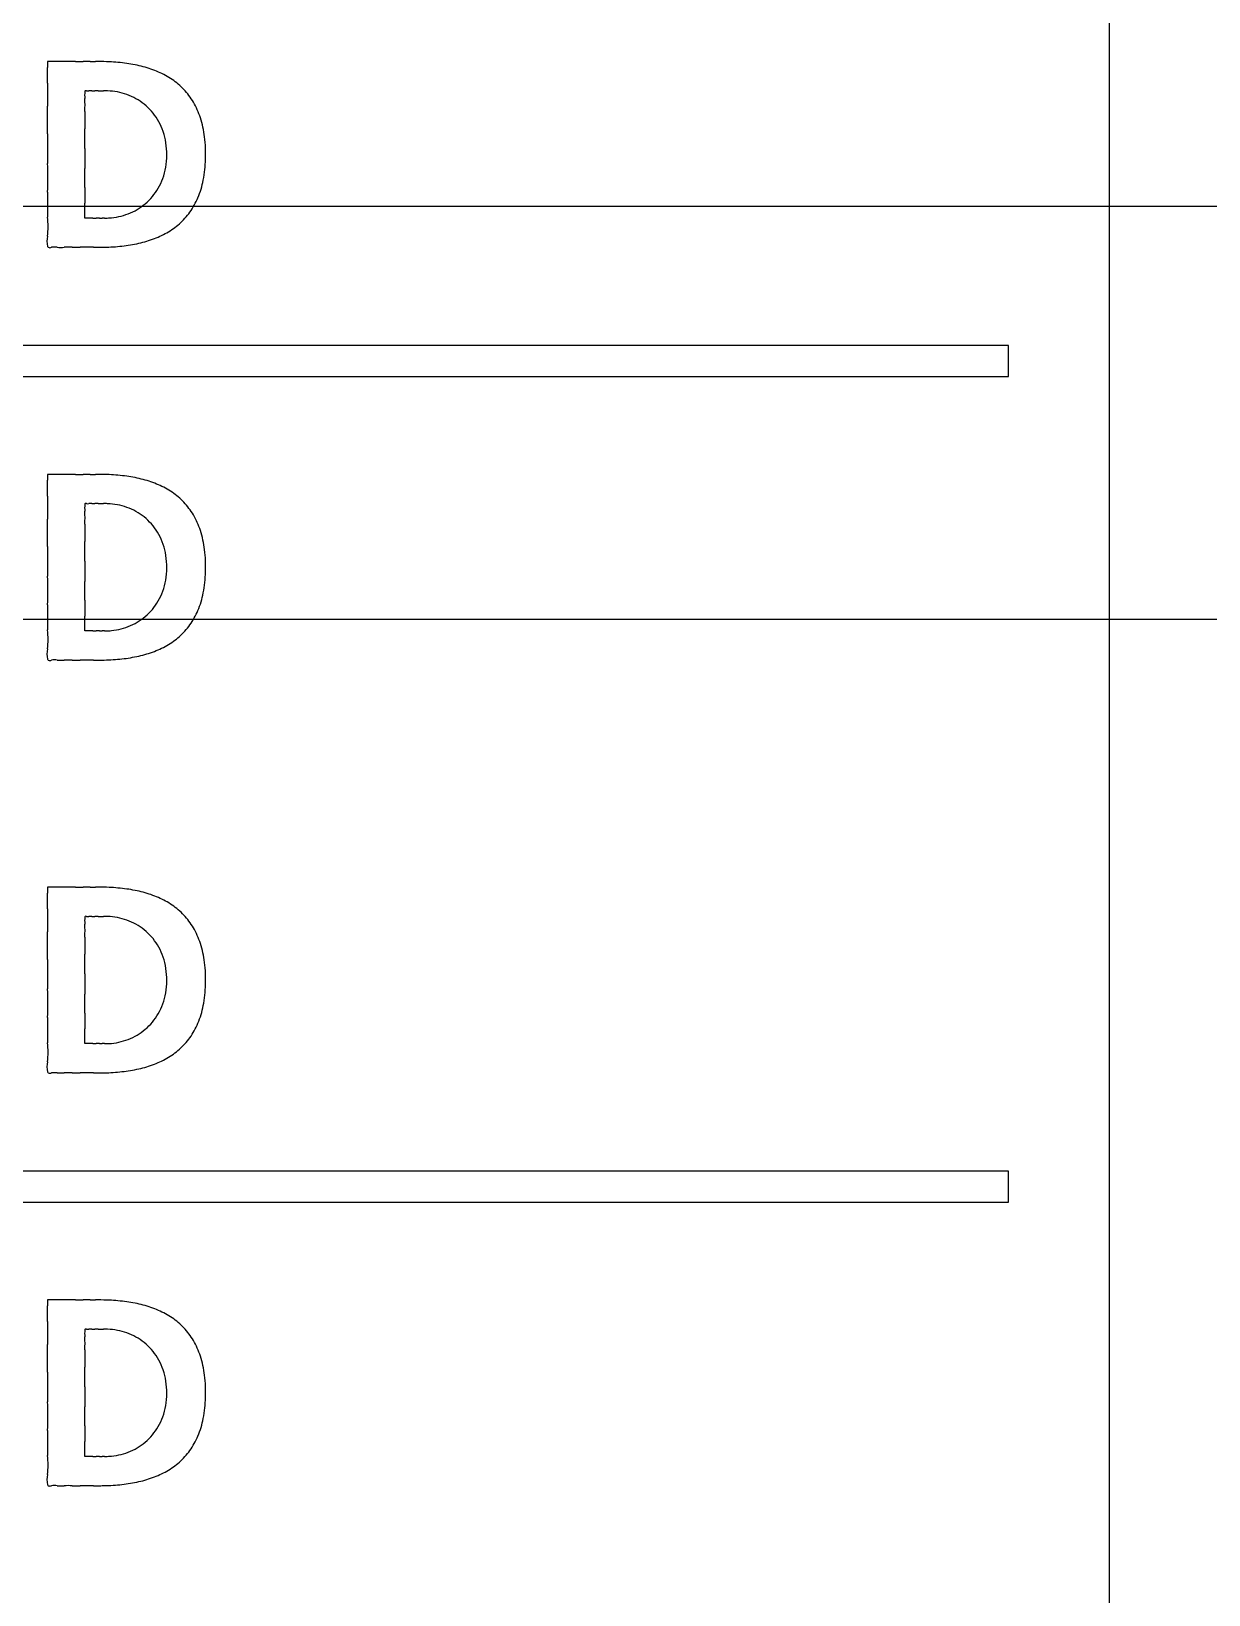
# Model space of a CAD drawing. Header units: millimetres. Extents: x -11 to 5160, y -11 to 2043.
# Drawn here: x 4002.945 to 4004.878, y 1244.849 to 1247.415 of the extents above; entities that cross this region are included whole.
import ezdxf

# ---------------------------------------------------------------- set-up
doc = ezdxf.new("R2010")
doc.units = ezdxf.units.MM

# ---------------------------------------------------------------- blocks, each defined once
blk = doc.blocks.new('*U151')
blk.add_line((1.389, 17.5), (435.049, 17.5))
for points in [[(435.049, -17.5), (1.389, -17.5), (1.389, 17.5), (435.049, 17.5)], [(435.049, -13.5), (1.389, -13.5), (1.389, 13.5), (435.049, 13.5)]]:
    blk.add_lwpolyline(points)
blk = doc.blocks.new('FX5U-32MT ES PLC')
at = {"color": 7, "linetype": 'Continuous'}
for p, q in [((64.45, 25.7), (64.45, -25.7)), ((54.15863, 18.90145), (54.15863, 18.84468)), ((54.428321, 18.90145), (54.15863, 18.90145)), ((54.51968, 17.38543), (54.51968, 17.52907)), ((54.597836, 17.38543), (54.51968, 17.38543)), ((63.47486, 16.14985), (33.47497, 16.14985)), ((63.47486, 15.84978), (63.47486, 16.14985)), ((33.47497, 15.84978), (63.47486, 15.84978)), ((54.15863, 14.90152), (54.15863, 14.84475)), ((54.428321, 14.90152), (54.15863, 14.90152)), ((54.51968, 13.3855), (54.51968, 13.52914)), ((54.597836, 13.3855), (54.51968, 13.3855)), ((54.15863, 10.90159), (54.15863, 10.84482)), ((54.428321, 10.90159), (54.15863, 10.90159)), ((54.51968, 9.38558), (54.51968, 9.529219)), ((54.597836, 9.38558), (54.51968, 9.38558)), ((63.47486, 8.14982), (33.47497, 8.14982)), ((63.47486, 7.84975), (63.47486, 8.14982)), ((33.47497, 7.84975), (63.47486, 7.84975)), ((54.15863, 6.90166), (54.15863, 6.84489)), ((54.428321, 6.90166), (54.15863, 6.90166)), ((54.51968, 5.38565), (54.51968, 5.529289)), ((54.597836, 5.38565), (54.51968, 5.38565))]:
    blk.add_line(p, q, dxfattribs=at)
for centre, radius, start, end in [((-3088.337098, 18.768191), 3142.495728, 359.998605, 0.001395), ((54.466315, 854.96617), 836.064721, 269.997396, 270.002604), ((54.537679, -187.584051), 206.485504, 89.99074, 90.00926), ((54.596241, 65.503803), 46.60236, 269.969029, 270.030971), ((54.634887, 10.595372), 8.306089, 89.907187, 90.092813), ((54.646834, 16.387321), 2.51413, 87.517648, 89.965655), ((54.67851, 17.119289), 1.781477, 82.044423, 87.515817), ((54.737765, 17.531883), 1.364653, 75.252027, 82.110745), ((54.822881, 17.853754), 1.031718, 66.581723, 75.272768), ((54.909073, 18.05304), 0.814592, 55.938038, 66.573848), ((964.076891, 18.580112), 909.918268, 179.992973, 180.007027), ((54.972927, 18.149531), 0.698892, 43.57284, 55.844202), ((54.771982, 18.57773), 0.254541, 172.395577, 187.604423), ((53.096998, 18.480981), 1.424079, 357.461837, 2.538163), ((54.532548, 18.610443), 0.012904, 144.588854, 175.680205), ((54.528593, 18.602369), 0.016879, 67.119025, 112.880975), ((54.546217, 18.703299), 0.086092, 262.618469, 277.381531), ((54.571385, 18.246309), 0.371879, 87.825897, 92.174103), ((54.601197, 20.105971), 1.488134, 269.39537, 270.60463), ((54.632749, 12.886736), 5.731206, 89.841557, 90.158443), ((54.663141, 44.254442), 25.636526, 269.967498, 270.032502), ((54.68947, 56.642997), 38.025079, 269.982241, 270.017759), ((54.708835, 13.442774), 5.175151, 89.916095, 90.083905), ((54.71657, 17.732817), 0.885103, 88.497571, 90.01012), ((54.72203, 18.022255), 0.595626, 79.064827, 88.292608), ((54.720577, 18.01009), 0.607846, 70.135419, 79.147928), ((54.725693, 18.024771), 0.5923, 60.86608, 70.118283), ((54.73203, 18.036123), 0.579299, 51.35617, 60.866935), ((54.738664, 18.04467), 0.568481, 41.521133, 51.340387), ((54.98337, 18.162447), 0.682428, 30.438284, 43.391515), ((54.905511, 18.119345), 0.771394, 17.875912, 30.268746), ((-202.74441, 18.334828), 256.903075, 359.970183, 0.029817), ((60.826884, 18.334374), 6.307757, 179.241128, 180.758872), ((54.738528, 18.044912), 0.568422, 31.433427, 41.49382), ((54.722563, 18.035648), 0.586875, 21.264787, 31.392247), ((54.684627, 18.050068), 1.002882, 7.021351, 17.769145), ((123.984492, 18.058343), 69.826008, 179.882831, 180.117169), ((28.980348, 18.155714), 25.539509, 359.786613, 0.213387), ((54.682177, 18.020382), 0.630049, 11.256398, 21.226574), ((152.515452, 17.962809), 97.995821, 179.942826, 180.057174), ((54.598148, 18.00449), 0.715564, 1.752681, 11.191041), ((54.333626, 18.004157), 1.356866, 357.99645, 7.133679), ((35.961018, 17.776658), 18.198142, 359.5627, 0.4373), ((54.652804, 17.990203), 0.660299, 342.832222, 352.604615), ((54.572066, 18.000938), 0.741747, 352.585015, 1.965264), ((54.458428, 17.988621), 1.231647, 348.980604, 358.515751), ((-306.025736, 17.773466), 360.545428, 359.985451, 0.014549), ((54.71061, 17.972971), 0.599983, 332.669973, 342.775099), ((54.797952, 17.923682), 0.885971, 337.357499, 348.905904), ((58.652186, 17.515773), 4.495211, 178.44491, 181.55509), ((1331.526159, 17.60549), 1277.006481, 179.996571, 180.003429), ((54.740147, 17.957239), 0.566478, 312.549118, 322.48156), ((54.734816, 17.960905), 0.572939, 322.515456, 332.630534), ((54.949278, 17.862093), 0.7226, 324.496082, 337.245265), ((54.721953, 17.988486), 0.602902, 284.445314, 293.527983), ((54.728184, 17.973855), 0.586999, 293.540437, 302.888323), ((54.735177, 17.962956), 0.57405, 302.892964, 312.528727), ((54.987859, 17.837391), 0.676849, 311.471212, 324.301652), ((53.146375, 17.301692), 1.016435, 354.801845, 5.198155), ((54.613771, 750.256372), 732.870942, 269.998754, 270.001246), ((54.645208, -173.613712), 190.999143, 89.99535, 90.00465), ((54.674322, 64.557082), 47.171654, 269.983464, 270.016536), ((54.698214, 6.739115), 10.64632, 89.94469, 90.05531), ((54.713981, 19.282953), 1.89753, 269.834252, 270.165748), ((54.717954, 18.050209), 0.66478, 270.130679, 275.192702), ((54.722238, 17.985049), 0.599503, 275.348513, 284.500869), ((54.951946, 17.880938), 0.733264, 299.623894, 311.320462), ((54.336064, 17.160416), 0.184126, 164.506067, 195.493933), ((54.709068, 18.63573), 1.531494, 275.591019, 281.806982), ((54.787825, 18.261287), 1.148858, 281.783316, 289.720949), ((54.875673, 18.016836), 0.889101, 289.707547, 299.567719), ((54.184195, 17.120238), 0.027106, 199.411065, 223.062398), ((54.180478, 17.13876), 0.040373, 246.518676, 293.481324), ((54.223676, 16.899171), 0.204366, 82.376609, 97.623391), ((54.285367, 17.983015), 0.881963, 267.752989, 272.247011), ((54.358438, 13.574769), 3.527171, 89.374724, 90.625276), ((54.435778, 30.581803), 13.480129, 269.834883, 270.165117), ((54.510272, -35.930064), 53.031806, 89.961487, 90.038513), ((54.574808, -1130.446311), 1147.548041, 89.998558, 90.001442), ((54.622273, 49.160937), 32.059213, 269.966801, 270.033199), ((54.642617, 20.791989), 3.690259, 269.97255, 270.674766), ((54.662787, 19.082038), 1.980189, 270.673862, 275.6656), ((54.466315, 850.96624), 836.064721, 269.997396, 270.002604), ((54.537679, -191.583979), 206.485502, 89.99074, 90.00926), ((54.596241, 61.503873), 46.60236, 269.969029, 270.030971), ((54.634887, 6.595442), 8.306089, 89.907187, 90.092813), ((54.646834, 12.387391), 2.51413, 87.517648, 89.965655), ((54.67851, 13.119359), 1.781477, 82.044423, 87.515817), ((54.737765, 13.531953), 1.364653, 75.252027, 82.110745), ((54.822881, 13.853824), 1.031718, 66.581723, 75.272768), ((-3088.337098, 14.768261), 3142.495728, 359.998605, 0.001395), ((54.909073, 14.05311), 0.814592, 55.938038, 66.573848), ((54.972927, 14.149601), 0.698892, 43.57284, 55.844202), ((964.076891, 14.580182), 909.918268, 179.992973, 180.007027), ((54.771982, 14.5778), 0.254541, 172.395577, 187.604423), ((53.096998, 14.481051), 1.424079, 357.461837, 2.538163), ((54.532548, 14.610513), 0.012904, 144.588854, 175.680205), ((54.528593, 14.602439), 0.016879, 67.119025, 112.880975), ((54.546217, 14.703369), 0.086092, 262.618469, 277.381531), ((54.571385, 14.246379), 0.371879, 87.825897, 92.174103), ((54.601197, 16.106041), 1.488134, 269.39537, 270.60463), ((54.632749, 8.886806), 5.731206, 89.841557, 90.158443), ((54.663141, 40.254512), 25.636526, 269.967498, 270.032502), ((54.68947, 52.643067), 38.025079, 269.982241, 270.017759), ((54.708835, 9.442844), 5.175151, 89.916095, 90.083905), ((54.71657, 13.732887), 0.885103, 88.497571, 90.01012), ((54.72203, 14.022325), 0.595626, 79.064827, 88.292608), ((54.720577, 14.01016), 0.607846, 70.135419, 79.147928), ((54.725693, 14.024841), 0.5923, 60.86608, 70.118283), ((54.98337, 14.162517), 0.682428, 30.438284, 43.391515), ((-202.74441, 14.334898), 256.903075, 359.970183, 0.029817), ((60.826884, 14.334444), 6.307757, 179.241128, 180.758872), ((54.73203, 14.036193), 0.579299, 51.35617, 60.866935), ((54.738664, 14.04474), 0.568481, 41.521133, 51.340387), ((54.738528, 14.044982), 0.568422, 31.433427, 41.49382), ((54.905511, 14.119415), 0.771394, 17.875912, 30.268746), ((28.980348, 14.155784), 25.539509, 359.786613, 0.213387), ((54.722563, 14.035718), 0.586875, 21.264787, 31.392247), ((54.682177, 14.020452), 0.630049, 11.256398, 21.226574), ((54.684627, 14.050138), 1.002882, 7.021351, 17.769145), ((123.984492, 14.058413), 69.826008, 179.882831, 180.117169), ((54.598148, 14.00456), 0.715564, 1.752681, 11.191041), ((54.333626, 14.004227), 1.356866, 357.99645, 7.133679), ((152.515452, 13.962879), 97.995821, 179.942826, 180.057174), ((54.572066, 14.001008), 0.741747, 352.585015, 1.965264), ((54.458428, 13.988691), 1.231647, 348.980604, 358.515751), ((35.961018, 13.776728), 18.198142, 359.5627, 0.4373), ((-306.025736, 13.773536), 360.545428, 359.985451, 0.014549), ((54.71061, 13.973041), 0.599983, 332.669973, 342.775099), ((54.652804, 13.990273), 0.660299, 342.832222, 352.604615), ((58.652186, 13.515843), 4.495211, 178.44491, 181.55509), ((1331.526159, 13.60556), 1277.006481, 179.996571, 180.003429), ((54.734816, 13.960975), 0.572939, 322.515456, 332.630534), ((54.797952, 13.923752), 0.885971, 337.357499, 348.905904), ((54.735177, 13.963026), 0.57405, 302.892964, 312.528727), ((54.740147, 13.957309), 0.566478, 312.549118, 322.48156), ((54.949278, 13.862163), 0.7226, 324.496082, 337.245265), ((53.146375, 13.301762), 1.016435, 354.801845, 5.198155), ((54.613771, 746.256442), 732.870942, 269.998754, 270.001246), ((54.645208, -177.613651), 190.999151, 89.99535, 90.00465), ((54.674322, 60.557154), 47.171655, 269.983464, 270.016536), ((54.698214, 2.739185), 10.64632, 89.94469, 90.05531), ((54.713981, 15.283023), 1.89753, 269.834252, 270.165748), ((54.717954, 14.050279), 0.66478, 270.130679, 275.192702), ((54.722238, 13.985119), 0.599503, 275.348513, 284.500869), ((54.721953, 13.988556), 0.602902, 284.445314, 293.527983), ((54.728184, 13.973925), 0.586999, 293.540437, 302.888323), ((54.987859, 13.837461), 0.676849, 311.471212, 324.301652), ((54.336064, 13.160486), 0.184126, 164.506067, 195.493933), ((54.875673, 14.016906), 0.889101, 289.707547, 299.567719), ((54.951946, 13.881008), 0.733264, 299.623894, 311.320462), ((54.184195, 13.120308), 0.027106, 199.411065, 223.062398), ((54.180478, 13.13883), 0.040373, 246.518676, 293.481324), ((54.223676, 12.899241), 0.204366, 82.376609, 97.623391), ((54.285367, 13.983085), 0.881963, 267.752989, 272.247011), ((54.358438, 9.574839), 3.527171, 89.374724, 90.625276), ((54.435778, 26.581873), 13.480129, 269.834883, 270.165117), ((54.510272, -39.929994), 53.031806, 89.961487, 90.038513), ((54.574808, -1134.446241), 1147.548041, 89.998558, 90.001442), ((54.622273, 45.161007), 32.059213, 269.966801, 270.033199), ((54.642617, 16.792059), 3.690259, 269.97255, 270.674766), ((54.662787, 15.082108), 1.980189, 270.673862, 275.6656), ((54.709068, 14.6358), 1.531494, 275.591019, 281.806982), ((54.787825, 14.261357), 1.148858, 281.783316, 289.720949), ((-3088.337098, 10.768331), 3142.495728, 359.998605, 0.001395), ((54.466315, 846.966283), 836.064693, 269.997396, 270.002604), ((54.537679, -195.583909), 206.485502, 89.99074, 90.00926), ((54.596241, 57.503943), 46.602359, 269.969029, 270.030971), ((54.634887, 2.595512), 8.306089, 89.907187, 90.092813), ((54.646834, 8.387461), 2.51413, 87.517648, 89.965655), ((54.67851, 9.119429), 1.781477, 82.044423, 87.515817), ((54.737765, 9.532023), 1.364653, 75.252027, 82.110745), ((54.822881, 9.853894), 1.031718, 66.581723, 75.272768), ((54.909073, 10.05318), 0.814592, 55.938038, 66.573848), ((964.076891, 10.580252), 909.918268, 179.992973, 180.007027), ((54.771976, 10.577871), 0.254535, 172.395459, 187.604541), ((54.532548, 10.610583), 0.012904, 144.588775, 175.679987), ((54.528593, 10.602509), 0.016879, 67.11899, 112.88101), ((54.546217, 10.703438), 0.086092, 262.618457, 277.381543), ((54.571385, 10.246449), 0.371878, 87.825894, 92.174106), ((54.601197, 12.106108), 1.488131, 269.395369, 270.604631), ((54.632749, 4.886886), 5.731196, 89.841557, 90.158443), ((54.663141, 36.25453), 25.636474, 269.967498, 270.032502), ((54.68947, 48.64317), 38.025112, 269.982241, 270.017759), ((54.708835, 5.442914), 5.175151, 89.916095, 90.083905), ((54.71657, 9.732957), 0.885103, 88.497571, 90.01012), ((54.72203, 10.022395), 0.595626, 79.064827, 88.292608), ((54.720577, 10.01023), 0.607846, 70.135419, 79.147928), ((54.972927, 10.149671), 0.698892, 43.57284, 55.844202), ((54.98337, 10.162587), 0.682428, 30.438284, 43.391515), ((-202.74441, 10.334968), 256.903075, 359.970183, 0.029817), ((53.097032, 10.481122), 1.424045, 357.461797, 2.538203), ((54.725693, 10.024911), 0.5923, 60.86608, 70.118283), ((54.73203, 10.036263), 0.579299, 51.35617, 60.866935), ((54.738664, 10.04481), 0.568481, 41.521133, 51.340387), ((54.905511, 10.119485), 0.771394, 17.875912, 30.268746), ((60.826734, 10.334516), 6.307607, 179.241116, 180.758884), ((54.738528, 10.045052), 0.568422, 31.433427, 41.493821), ((54.722563, 10.035788), 0.586875, 21.264787, 31.392247), ((54.684627, 10.050208), 1.002882, 7.021351, 17.769145), ((123.984492, 10.058483), 69.826008, 179.882831, 180.117169), ((28.980955, 10.155858), 25.538902, 359.786609, 0.213391), ((54.682177, 10.020522), 0.630049, 11.256398, 21.226575), ((54.333626, 10.004297), 1.356866, 357.99645, 7.133679), ((152.513122, 9.962954), 97.993491, 179.942825, 180.057175), ((54.598148, 10.00463), 0.715564, 1.752683, 11.19104), ((54.57207, 10.001078), 0.741743, 352.584992, 1.965278), ((35.961018, 9.776798), 18.198142, 359.5627, 0.4373), ((-306.017163, 9.773612), 360.536854, 359.98545, 0.01455), ((54.652816, 9.990342), 0.660287, 342.83208, 352.604593), ((54.458428, 9.988761), 1.231647, 348.980604, 358.515751), ((54.734834, 9.961042), 0.572921, 322.514917, 332.630192), ((54.710626, 9.973108), 0.599966, 332.669639, 342.774951), ((54.797952, 9.923822), 0.885971, 337.357499, 348.905904), ((58.652186, 9.515913), 4.495211, 178.44491, 181.55509), ((1331.495786, 9.605638), 1276.976108, 179.996571, 180.003429), ((54.740162, 9.957378), 0.566463, 312.548419, 322.481014), ((54.949278, 9.862233), 0.7226, 324.496082, 337.245265), ((53.146375, 9.301832), 1.016435, 354.801845, 5.198155), ((54.722239, 9.985218), 0.599522, 275.348278, 284.500333), ((54.721956, 9.988646), 0.602912, 284.444777, 293.52727), ((54.728191, 9.974005), 0.586999, 293.539722, 302.887555), ((54.735188, 9.963099), 0.574041, 302.892198, 312.528023), ((54.987859, 9.837531), 0.676849, 311.471212, 324.301652), ((54.613771, 742.289224), 732.903644, 269.998754, 270.001246), ((54.645208, -181.62215), 191.007731, 89.99535, 90.00465), ((54.674322, 56.559352), 47.173774, 269.983464, 270.016536), ((54.698214, -1.261213), 10.646798, 89.944693, 90.055307), ((54.713981, 11.283188), 1.897616, 269.834259, 270.165741), ((54.717954, 10.050386), 0.664808, 270.13067, 275.192482), ((54.875673, 10.016976), 0.889101, 289.707547, 299.567719), ((54.951946, 9.881078), 0.733264, 299.623894, 311.320462), ((54.336064, 9.160556), 0.184126, 164.506067, 195.493933), ((54.184195, 9.120378), 0.027106, 199.411065, 223.062398), ((54.180478, 9.1389), 0.040373, 246.518676, 293.481324), ((54.223676, 8.899311), 0.204366, 82.376609, 97.623391), ((54.285367, 9.983155), 0.881963, 267.752989, 272.247011), ((54.358438, 5.574909), 3.527171, 89.374724, 90.625276), ((54.435778, 22.581943), 13.480129, 269.834883, 270.165117), ((54.510272, -43.929924), 53.031806, 89.961487, 90.038513), ((54.574808, -1138.446171), 1147.548041, 89.998558, 90.001442), ((54.622273, 41.161077), 32.059213, 269.966801, 270.033199), ((54.642617, 12.792129), 3.690259, 269.97255, 270.674766), ((54.662787, 11.082178), 1.980189, 270.673862, 275.6656), ((54.709068, 10.63587), 1.531494, 275.591019, 281.806982), ((54.787825, 10.261427), 1.148858, 281.783316, 289.720949), ((-3088.337098, 6.768401), 3142.495728, 359.998605, 0.001395), ((54.466315, 842.96638), 836.064721, 269.997396, 270.002604), ((54.537679, -199.583841), 206.485504, 89.99074, 90.00926), ((54.596241, 53.504013), 46.60236, 269.969029, 270.030971), ((54.634887, -1.404418), 8.306089, 89.907187, 90.092813), ((54.646834, 4.387531), 2.51413, 87.517648, 89.965655), ((54.67851, 5.119499), 1.781477, 82.044423, 87.515817), ((54.737765, 5.532093), 1.364653, 75.252027, 82.110745), ((54.822881, 5.853964), 1.031718, 66.581723, 75.272768), ((964.076891, 6.580322), 909.918268, 179.992973, 180.007027), ((54.909073, 6.05325), 0.814592, 55.938038, 66.573848), ((54.972927, 6.149741), 0.698892, 43.57284, 55.844202), ((54.771976, 6.577941), 0.254535, 172.395459, 187.604541), ((53.097032, 6.481192), 1.424045, 357.461797, 2.538203), ((54.532548, 6.610653), 0.012904, 144.588775, 175.679987), ((54.528593, 6.602579), 0.016879, 67.11899, 112.88101), ((54.546217, 6.703508), 0.086092, 262.618457, 277.381543), ((54.571385, 6.246519), 0.371878, 87.825894, 92.174106), ((54.601197, 8.106178), 1.488131, 269.395369, 270.604631), ((54.632749, 0.886956), 5.731196, 89.841557, 90.158443), ((54.663141, 32.2546), 25.636474, 269.967498, 270.032502), ((54.68947, 44.64324), 38.025112, 269.982241, 270.017759), ((54.708835, 1.442984), 5.175151, 89.916095, 90.083905), ((54.71657, 5.733027), 0.885103, 88.497571, 90.01012), ((54.72203, 6.022465), 0.595626, 79.064827, 88.292608), ((54.720577, 6.0103), 0.607846, 70.135419, 79.147928), ((54.725693, 6.024981), 0.5923, 60.86608, 70.118283), ((54.73203, 6.036333), 0.579299, 51.35617, 60.866935), ((54.98337, 6.162657), 0.682428, 30.438285, 43.391515), ((-202.74441, 6.335038), 256.903075, 359.970183, 0.029817), ((60.826734, 6.334586), 6.307607, 179.241116, 180.758884), ((54.738664, 6.04488), 0.568481, 41.521133, 51.340387), ((54.738528, 6.045122), 0.568422, 31.433427, 41.493821), ((54.905512, 6.119555), 0.771394, 17.875911, 30.268748), ((28.980955, 6.155928), 25.538902, 359.786609, 0.213391), ((54.722563, 6.035858), 0.586875, 21.264787, 31.392247), ((54.682177, 6.020592), 0.630049, 11.256398, 21.226575), ((54.684626, 6.050277), 1.002883, 7.021358, 17.769139), ((123.984492, 6.058553), 69.826008, 179.882831, 180.117169), ((152.513122, 5.963024), 97.993491, 179.942825, 180.057175), ((54.598148, 6.0047), 0.715564, 1.752683, 11.19104), ((54.333636, 6.004368), 1.356855, 357.996435, 7.133709), ((35.961018, 5.776868), 18.198142, 359.5627, 0.4373), ((54.57207, 6.001148), 0.741743, 352.584992, 1.965278), ((54.45845, 5.988832), 1.231625, 348.980501, 358.515713), ((-306.017163, 5.773682), 360.536854, 359.98545, 0.01455), ((54.710626, 5.973178), 0.599966, 332.669639, 342.774951), ((54.652816, 5.990412), 0.660287, 342.83208, 352.604593), ((58.652186, 5.515983), 4.495211, 178.44491, 181.55509), ((1331.495786, 5.605708), 1276.976108, 179.996571, 180.003429), ((54.740162, 5.957448), 0.566463, 312.548419, 322.481014), ((54.734834, 5.961112), 0.572921, 322.514917, 332.630192), ((54.797958, 5.923896), 0.885966, 337.357388, 348.90579), ((54.728191, 5.974075), 0.586999, 293.539722, 302.887555), ((54.735188, 5.963169), 0.574041, 302.892198, 312.528023), ((54.949274, 5.86231), 0.722605, 324.496079, 337.245155), ((53.146375, 5.301902), 1.016435, 354.801845, 5.198155), ((54.613771, 738.289415), 732.903765, 269.998754, 270.001246), ((54.645208, -185.622071), 191.007722, 89.99535, 90.00465), ((54.674322, 52.559422), 47.173774, 269.983464, 270.016536), ((54.698214, -5.261143), 10.646798, 89.944693, 90.055307), ((54.713981, 7.283258), 1.897616, 269.834259, 270.165741), ((54.717954, 6.050456), 0.664808, 270.13067, 275.192482), ((54.722239, 5.985288), 0.599522, 275.348278, 284.500333), ((54.721956, 5.988716), 0.602912, 284.444777, 293.52727), ((54.951937, 5.881158), 0.733275, 299.624209, 311.320639), ((54.987851, 5.837611), 0.676859, 311.471379, 324.301658), ((54.336064, 5.160626), 0.184126, 164.506067, 195.493933), ((54.787819, 6.261494), 1.148855, 281.783658, 289.721324), ((54.875665, 6.017053), 0.889109, 289.707924, 299.568038), ((54.184195, 5.120448), 0.027106, 199.411065, 223.062398), ((54.180478, 5.13897), 0.040373, 246.518676, 293.481324), ((54.223676, 4.899381), 0.204366, 82.376609, 97.623391), ((54.285367, 5.983225), 0.881963, 267.752989, 272.247011), ((54.358438, 1.574979), 3.527171, 89.374724, 90.625276), ((54.435778, 18.582017), 13.480133, 269.834883, 270.165117), ((54.510272, -47.930106), 53.032058, 89.961487, 90.038513), ((54.574808, -1141.947018), 1147.048958, 89.998557, 90.001443), ((54.622273, 37.159229), 32.057295, 269.966799, 270.033201), ((54.642617, 8.792013), 3.690074, 269.97255, 270.6748), ((54.662787, 7.082175), 1.980116, 270.673907, 275.66583), ((54.709064, 6.635914), 1.531468, 275.591247, 281.807321)]:
    blk.add_arc(centre, radius, start, end, dxfattribs=at)
blk = doc.blocks.new('*U224')
for name, p in [('FX5U-32MT ES PLC', (16.848, 110)), ('*U151', (0, 110))]:
    blk.add_blockref(name, p)

msp = doc.modelspace()

# ---------------------------------------------------------------- block references
at = {"xscale": 0.1693510201669083, "yscale": 0.1693510201669083, "zscale": 0.1693510201669083}
msp.add_blockref('*U224', (3990.9468, 1225.5354), dxfattribs=at)

doc.saveas('drawing.dxf')
